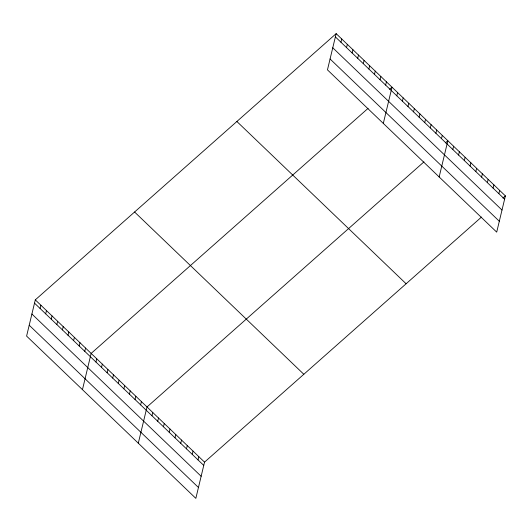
<?xml version="1.0" encoding="UTF-8"?>
<svg xmlns="http://www.w3.org/2000/svg" width="532" height="532" viewBox="0 0 532 532"><rect width="100%" height="100%" fill="white"/><g stroke="black" fill="none" stroke-linecap="round" stroke-linejoin="round"><path stroke-width="0.8" d="M336.158 33.636L327.459 69.865L496.702 232.132L505.4 195.902L336.158 33.636L35.298 299.868L26.6 336.098L195.843 498.364L204.541 462.135L481.5 217.056M40.099 308.493L40.884 305.222M45.686 313.847L46.47 310.575M51.271 319.2L52.05 315.935M56.851 324.553L57.636 321.288M62.437 329.913L63.222 326.641M68.023 335.266L68.808 331.995M73.609 340.62L74.394 337.355M79.195 345.973L79.98 342.708M84.781 351.333L85.566 348.061M82.453 389.643L91.145 353.414L368.104 108.335M95.946 362.039L96.731 358.774M101.532 367.393L102.317 364.127M107.118 372.752L107.903 369.481M112.704 378.106L113.489 374.834M118.29 383.459L119.075 380.194M123.876 388.812L124.661 385.547M129.456 394.172L130.24 390.9M135.042 399.525L135.826 396.254M140.628 404.879L141.412 401.613M138.3 443.196L146.998 406.967L423.957 161.881M151.966 415.751L152.75 412.486M157.725 421.271L158.509 417.999M163.477 426.784L164.262 423.519M169.229 432.303L170.014 429.038M174.988 437.823L175.773 434.551M180.74 443.336L181.525 440.07M186.493 448.855L187.277 445.583M192.245 454.375L193.03 451.103M198.004 459.887L198.788 456.622M340.959 42.254L341.743 38.989M346.545 47.614L347.329 44.342M352.124 52.967L352.909 49.695M357.71 58.321L358.495 55.055M363.296 63.674L364.081 60.409M368.882 69.034L369.667 65.762M374.468 74.387L375.253 71.115M380.054 79.74L380.839 76.475M385.64 85.093L386.425 81.828M383.313 123.411L392.004 87.181L389.557 89.349M396.806 95.807L397.59 92.535M402.392 101.16L403.176 97.895M407.978 106.513L408.762 103.248M413.564 111.873L414.348 108.601M419.149 117.226L419.934 113.954M424.736 122.579L425.52 119.314M430.315 127.933L431.1 124.668M435.901 133.293L436.686 130.021M441.487 138.646L442.272 135.374M439.159 176.963L447.858 140.734L445.404 142.902M452.825 149.519L453.61 146.247M458.584 155.031L459.369 151.766M464.336 160.551L465.121 157.286M470.089 166.07L470.873 162.799M475.841 171.583L476.625 168.318M481.6 177.103L482.384 173.838M487.352 182.622L488.137 179.351M493.104 188.135L493.889 184.87M498.863 193.655L499.648 190.383M502.946 198.07L505.4 195.902M335.373 36.901L504.615 199.174M332.759 47.78L502.002 210.047M330.073 58.986L499.315 221.252M236.873 121.489L406.116 283.762M134.583 212.009L303.825 374.282M35.298 299.868L204.541 462.135M34.514 303.134L203.756 465.407M31.9 314.013L201.143 476.286M29.213 325.218L198.456 487.492"/></g></svg>
